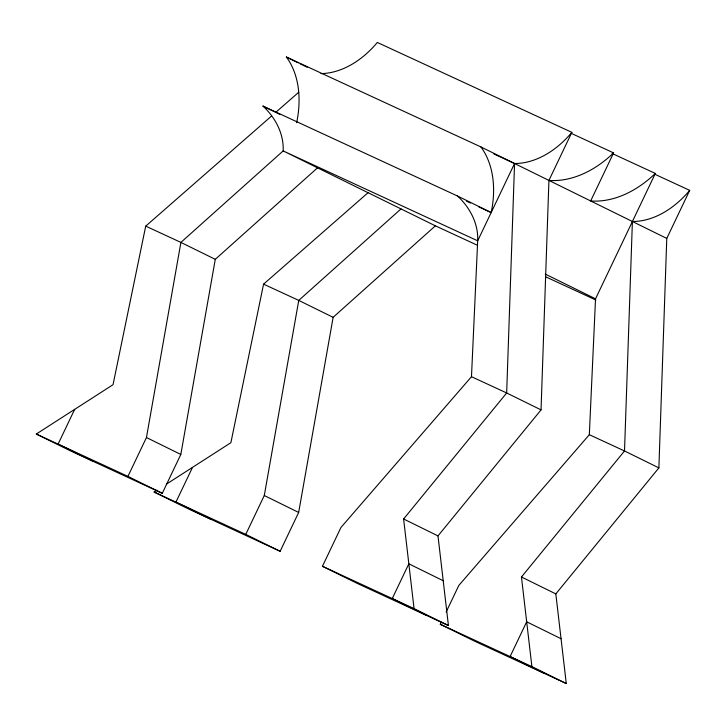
<?xml version="1.0" encoding="UTF-8"?>
<svg xmlns="http://www.w3.org/2000/svg" width="726" height="726" viewBox="0 0 726 726"><rect width="100%" height="100%" fill="white"/><g stroke="black" fill="none" stroke-linecap="round" stroke-linejoin="round"><path stroke-width="1.09" d="M317.525 167.833L215.277 259.327L180.819 454.449L162.288 493.299L127.921 476.383L146.452 437.533L180.91 242.411L283.158 150.917C283.993 133.829 275.326 117.449 262.966 106.096L457.489 196.002C469.858 207.355 478.525 223.726 477.681 240.823L471.483 376.703L340.975 527.439L322.444 566.289L356.82 583.205L448.432 625.549L437.987 535.906L541.042 409.881L548.929 180.42L571.852 132.359L377.329 42.453A87.982 61.991 -65.2 0 1 321.001 73.598M441.263 622.236L440.292 624.287L474.659 641.203L566.28 683.547L555.826 593.904L658.881 467.88L666.777 238.418L689.7 190.357L654.707 174.186M446.145 612.018L458.823 585.437L589.33 434.702L595.529 298.822L655.333 173.441L612.1 153.467M477.572 245.334L435.373 225.831L333.125 317.326L298.667 512.447L280.136 551.297L245.76 534.381L264.291 495.531L298.749 300.41L400.997 208.916M271.569 116.015L145.717 226.14L113.038 384.698L36.3 434.039L70.667 450.955L162.288 493.299M368.155 192.617L263.565 284.147L230.886 442.697L166.308 484.215M74.669 409.364L58.098 444.112L92.465 461.028M192.517 467.363L175.937 502.111L210.313 519.026M571.389 133.403L613.588 152.905L590.665 200.966A108.238 76.257 -65.2 0 0 655.333 173.441M448.432 625.549L414.065 608.624L403.611 518.99L506.666 392.966L514.562 163.504A87.982 61.991 -65.2 0 0 571.852 132.359M566.28 683.547L531.904 666.631L521.459 576.988L624.514 450.964L632.4 221.503A87.982 61.991 -65.2 0 0 689.7 190.357M275.816 112.294L298.776 92.202M280.136 551.297L188.515 508.953L154.148 492.037L156.952 490.232M296.635 122.667A87.982 61.991 -65.2 0 0 286.362 57.027L480.893 146.933L666.777 238.418M493.979 153.994L514.562 163.504L477.681 240.823L283.158 150.917L435.373 225.831M466.455 201.156L470.575 203.053M478.806 206.865L491.157 212.573A87.982 61.991 -65.2 0 0 480.893 146.933M545.498 276.733L595.937 300.038M145.717 226.14L180.91 242.411L215.277 259.327M471.483 376.703L506.666 392.966L541.042 409.881M263.565 284.147L298.749 300.41L333.125 317.326M589.33 434.702L624.514 450.964L658.881 467.88M36.3 434.039L127.921 476.383M322.444 566.289L414.065 608.624M154.148 492.037L245.76 534.381M440.292 624.287L531.904 666.631M286.362 57.027L298.25 62.881M300.228 63.852L307.162 67.264M457.489 196.002L491.157 212.573M262.966 106.096L279.8 114.381M545.244 274.074L595.529 298.822M403.611 518.99L437.987 535.906M521.459 576.988L555.826 593.904M443.214 580.727L408.838 563.812L392.267 598.551L426.634 615.466M561.053 638.726L526.686 621.81L510.106 656.549L544.482 673.474M146.452 437.533L180.819 454.449M264.291 495.531L298.667 512.447M613.588 152.905A108.238 76.257 -65.2 0 1 548.929 180.42"/></g></svg>
